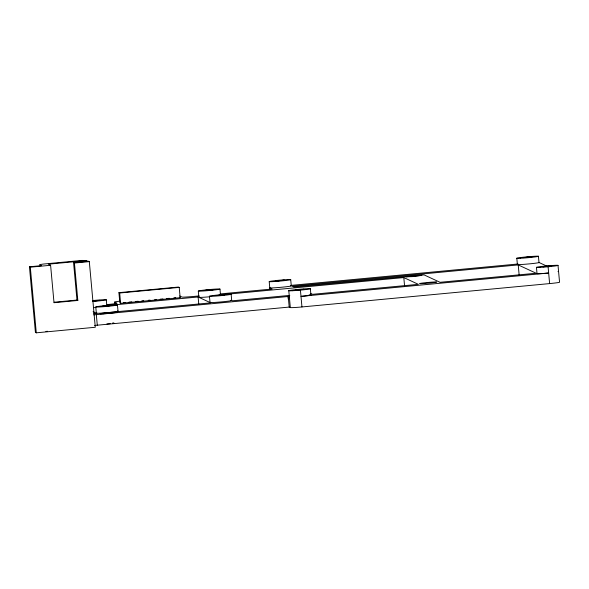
<?xml version="1.0" encoding="UTF-8"?>
<svg xmlns="http://www.w3.org/2000/svg" width="589" height="589" viewBox="0 0 589 589"><rect width="100%" height="100%" fill="white"/><g stroke="black" fill="none" stroke-linecap="round" stroke-linejoin="round"><path stroke-width="0.88" d="M112.499 323.427L113.972 323.059M92.981 300.846L99.777 300.368L92.62 301.178M93.68 314.872L288.242 296.495L289.354 296.989A10.86 0.471 -5.2 0 1 289.501 296.849M94.638 325.452L289.199 307.075L290.318 307.568A10.86 0.471 -5.2 0 0 301.951 306.95L549.618 283.589A10.86 0.471 -5.2 0 0 559.55 282.175L558.019 265.359M73.566 262.62L88.453 261.221L89.314 261.619L95.285 327.27L36.282 332.822L35.421 332.424L29.45 266.788L41.628 265.639L39.507 264.652L43.107 264.086L81.908 260.419L86.973 260.529L48.269 264.181L50.602 265.271L54.011 302.709L77.829 300.456L74.428 263.025L73.566 262.62L76.975 300.059L77.829 300.456M29.45 266.788L30.304 267.185L50.602 265.271M74.428 263.025L89.314 261.619M118.926 292.659L178.474 287.049L179.225 287.403L180.16 297.71L120.612 303.313L119.862 302.967L118.926 292.659L119.677 293.005L179.225 287.403M54.07 302.223L76.975 300.059M290.642 285.429L517.289 264.049M518.224 264.917L292.21 286.239L293.815 286.983L422.284 274.938L424.168 274.93L440.035 282.3L536.123 273.237L518.224 264.917L519.189 275.497M123.528 302.621L125.354 302.452M129.02 302.105L131.767 301.848M135.433 301.502L138.187 301.244M141.846 300.898L143.679 300.721M148.259 300.294L150.092 300.118M154.671 299.691L156.505 299.514M160.171 299.168L162.917 298.91M166.584 298.564L169.33 298.306M173.91 297.879L175.743 297.703M199.17 295.921L193.693 296.436A10.904 0.479 -5.2 0 1 182.008 297.055L179.645 295.965M220.153 293.933L272.162 289.022L269.769 287.874A10.838 0.471 -5.2 0 0 282.772 287.123A10.838 0.471 -5.2 0 0 290.701 285.775M220.713 294.824L403.804 277.566L418.374 284.34L312.612 294.316L310.815 293.587M118.006 311.169L118.757 311.522L210.759 302.856L198.118 296.981L106.108 305.647L106.837 305.993A10.904 0.479 -5.2 0 0 106.248 305.927M289.795 295.383L232.441 300.788L231.691 300.449L231.138 294.272A10.904 0.479 -5.2 0 0 215.36 295.258A10.904 0.479 -5.2 0 0 214.389 296.171A10.904 0.479 -5.2 0 0 231.138 294.272M288.036 296.51C287.999 299.875 289.118 300.066 288.463 296.591M288.706 299.308L288.279 299.227M45.861 331.445L47.606 331.276M110.29 323.67L106.881 323.943M112.521 323.111L113.368 323.067M114.848 303.85L114.686 302.083L117.049 303.18A10.904 0.479 -5.2 0 1 107.08 304.594M93.084 311.699L96.353 313.215L95.764 306.913M518.416 264.181A10.874 0.471 -5.2 0 0 526.227 264.152A10.874 0.471 -5.2 0 0 538.994 262.48L547.159 266.28M179.409 297.357L180.16 297.71M548.094 266.773L549.618 283.589M538.427 256.244L538.994 262.48M536.454 267.391L537.021 273.627M516.825 258.284L517.392 264.52M403.804 277.566L404.606 286.387M310.351 288.713L310.918 294.956M300.427 290.127L301.951 306.95M290.716 279.606L291.283 285.842M288.787 290.745L290.318 307.568M288.242 296.495L289.199 307.075M269.202 281.638L269.931 289.641M219.977 289.096A10.904 0.479 -5.2 0 1 203.22 290.995A10.904 0.479 -5.2 0 1 204.192 290.082A10.904 0.479 -5.2 0 1 219.977 289.096L220.463 294.441M209.448 296.193L210.015 302.429M198.279 291.018L198.846 297.254M198.118 296.981L198.758 304.034M119.677 293.005L120.612 303.313M117.454 304.992A10.904 0.479 -5.2 0 1 100.704 306.891A10.904 0.479 -5.2 0 1 101.676 305.978A10.904 0.479 -5.2 0 1 117.454 304.992L118.028 311.235M106.292 299.816L106.859 306.059M96.324 314.592L97.288 325.172M30.304 267.185L36.282 332.822M309.048 294.89A10.86 0.471 -5.2 0 1 300.994 296.37L548.661 273.009A10.86 0.471 -5.2 0 1 537.168 273.495M95.447 307.546A10.904 0.479 -5.2 0 1 94.034 307.664M117.417 311.102A10.904 0.479 -5.2 0 1 107.331 312.656A10.904 0.479 -5.2 0 1 96.846 312.987M557.997 271.529A10.86 0.471 -5.2 0 1 558.586 271.595M230.535 300.375A10.904 0.479 -5.2 0 1 221.722 301.87A10.904 0.479 -5.2 0 1 210.531 302.26M209.132 296.827A10.904 0.479 -5.2 0 1 199.362 297.084M93.18 300.515A10.904 0.479 -5.2 0 1 106.3 299.786A10.904 0.479 -5.2 0 1 93.467 301.428M96.25 313.164A10.904 0.479 -5.2 0 1 93.68 313.746M114.686 302.083A10.904 0.479 -5.2 0 1 119.353 301.229M102.339 306.309L110.946 305.544L102.339 306.309M204.854 290.406L213.461 289.648L204.854 290.406M216.023 295.582L224.623 294.824L216.023 295.582M275.689 280.975L284.288 280.209L275.689 280.975M295.295 290.082L303.902 289.324L295.295 290.082M405.747 276.808L412.278 276.631L421.879 275.38L405.747 276.808M523.356 257.614L531.955 256.856L523.356 257.614M542.962 266.729L551.569 265.963L542.962 266.729M540.216 267.369A10.86 0.471 -5.2 0 0 557.871 265.492A10.86 0.471 -5.2 0 0 543.625 266.25A10.86 0.471 -5.2 0 0 540.216 267.369M520.595 258.262A10.874 0.471 -5.2 0 0 538.28 256.384A10.874 0.471 -5.2 0 0 524.004 257.143A10.874 0.471 -5.2 0 0 520.595 258.262M292.549 290.73A10.86 0.471 -5.2 0 0 310.204 288.853A10.86 0.471 -5.2 0 0 295.95 289.611A10.86 0.471 -5.2 0 0 292.549 290.73M272.95 281.616A10.838 0.471 -5.2 0 0 290.568 279.746A10.838 0.471 -5.2 0 0 276.351 280.504A10.838 0.471 -5.2 0 0 272.95 281.616M422.85 283.603A8.725 0.383 -5.2 0 0 436.751 282.087A8.725 0.383 -5.2 0 0 424.794 282.772A8.725 0.383 -5.2 0 0 422.85 283.603M103.428 313.731A8.725 0.383 -5.2 0 0 117.344 312.214A8.725 0.383 -5.2 0 0 105.431 312.892A8.725 0.383 -5.2 0 0 103.428 313.731"/></g></svg>
